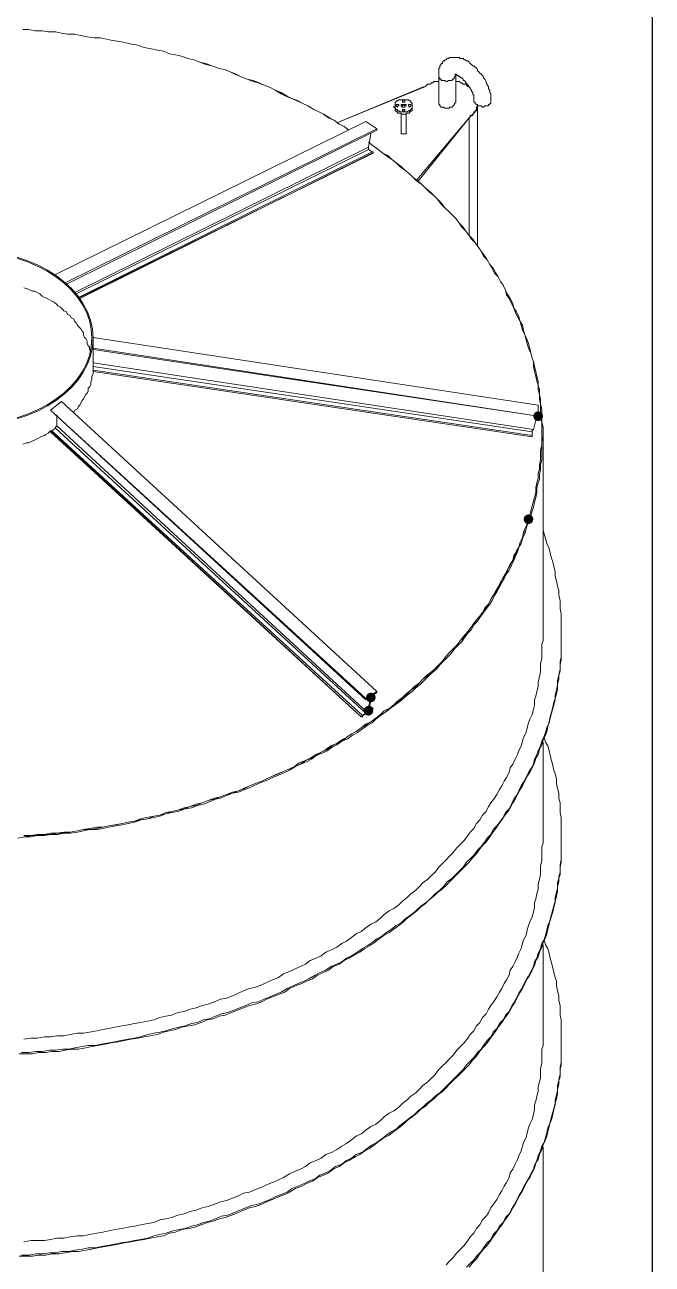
# Model space of a CAD drawing. Header units: millimetres. Extents: x 0 to 62767, y -13570 to 23963.
# Drawn here: x 18477 to 19463, y 2647 to 4594 of the extents above; entities that cross this region are included whole.
import ezdxf

# ---------------------------------------------------------------- set-up
doc = ezdxf.new("R2010")
doc.units = ezdxf.units.MM
picture_1 = doc.add_image_def('image2.jpg', size_in_pixel=(680, 1027))

msp = doc.modelspace()

# ---------------------------------------------------------------- hatches: boundary and pattern name
h = msp.add_hatch(color=7)
edge = h.paths.add_edge_path()
edge.add_arc((19283.809, 3979.047), 7.619, 0, 360)
h = msp.add_hatch(color=7)
edge = h.paths.add_edge_path()
edge.add_arc((19268.571, 3817.143), 7.619, 0, 360)
h = msp.add_hatch(color=7)
edge = h.paths.add_edge_path()
edge.add_arc((19020.952, 3537.143), 7.619, 0, 360)
h = msp.add_hatch(color=7)
edge = h.paths.add_edge_path()
edge.add_arc((19017.143, 3516.19), 7.619, 0, 360)

# ---------------------------------------------------------------- linework, layer by layer
at = {"color": 7, "lineweight": 0}
for points in [[(18986.666, 4428.571), (18979.048, 4434.286), (18971.429, 4438.095), (18963.809, 4443.809), (18956.19, 4447.619), (18946.666, 4453.333), (18939.047, 4457.143), (18931.428, 4460.952), (18921.904, 4466.667), (18914.286, 4470.476), (18906.667, 4474.286), (18897.143, 4478.095), (18889.524, 4481.905), (18880, 4487.619), (18870.476, 4491.429), (18862.857, 4495.238), (18853.333, 4499.048), (18845.714, 4502.857), (18836.19, 4506.667), (18826.666, 4508.571), (18817.142, 4512.381), (18809.524, 4516.19), (18799.999, 4520), (18790.475, 4523.809), (18780.953, 4525.714), (18771.428, 4529.524), (18761.904, 4533.333), (18752.38, 4535.238), (18742.856, 4539.048), (18733.334, 4540.952), (18723.809, 4544.762), (18714.285, 4546.667), (18704.761, 4548.571), (18695.237, 4552.381), (18685.715, 4554.286), (18676.19, 4556.19), (18664.761, 4558.095), (18655.238, 4561.905), (18645.714, 4563.809), (18636.19, 4565.714), (18626.666, 4567.619), (18615.238, 4569.524), (18605.714, 4571.428), (18596.19, 4573.333), (18586.666, 4573.333), (18575.238, 4575.238), (18565.714, 4577.143), (18556.191, 4579.048), (18544.761, 4579.048), (18535.237, 4580.952), (18525.715, 4582.857), (18514.285, 4582.857), (18504.761, 4584.762), (18493.333, 4584.762), (18483.809, 4586.667), (18474.285, 4586.667)], [(18474.285, 4586.667), (18483.809, 4586.667), (18493.333, 4584.762), (18504.761, 4584.762), (18514.285, 4582.857), (18525.715, 4582.857), (18535.237, 4580.952), (18544.761, 4579.048), (18556.191, 4579.048), (18565.714, 4577.143), (18575.238, 4575.238), (18586.666, 4573.333), (18596.19, 4573.333), (18605.714, 4571.428), (18615.238, 4569.524), (18626.666, 4567.619), (18636.19, 4565.714), (18645.714, 4563.809), (18655.238, 4561.905), (18664.761, 4558.095), (18676.19, 4556.19), (18685.715, 4554.286), (18695.237, 4552.381), (18704.761, 4548.571), (18714.285, 4546.667), (18723.809, 4544.762), (18733.334, 4540.952), (18742.856, 4539.048), (18752.38, 4535.238), (18761.904, 4531.429), (18771.428, 4529.524), (18780.953, 4525.714), (18790.475, 4523.809), (18799.999, 4520), (18807.618, 4516.19), (18817.142, 4512.381), (18826.666, 4508.571), (18836.19, 4504.762), (18843.809, 4502.857), (18853.333, 4499.048), (18862.857, 4495.238), (18870.476, 4491.429), (18880, 4485.714), (18887.619, 4481.905), (18897.143, 4478.095), (18904.762, 4474.286), (18914.286, 4470.476), (18921.904, 4466.667), (18931.428, 4460.952), (18939.047, 4457.143), (18946.666, 4453.333), (18954.286, 4447.619), (18963.809, 4443.809), (18971.429, 4438.095), (18979.048, 4434.286), (18986.666, 4428.571)], [(19127.619, 4514.286), (19127.619, 4516.19), (19127.619, 4518.095), (19127.619, 4520), (19127.619, 4521.905), (19127.619, 4523.809), (19127.619, 4525.714), (19129.523, 4525.714), (19129.523, 4527.619), (19129.523, 4529.524), (19131.429, 4531.429), (19131.429, 4533.333), (19133.333, 4533.333), (19133.333, 4535.238), (19135.238, 4537.143), (19137.142, 4537.143), (19137.142, 4539.048), (19139.047, 4539.048), (19140.952, 4540.952), (19142.857, 4540.952), (19144.762, 4542.857), (19146.666, 4542.857), (19148.572, 4542.857), (19150.476, 4542.857), (19152.381, 4542.857), (19154.285, 4542.857), (19156.19, 4542.857), (19158.094, 4542.857), (19160, 4542.857), (19160, 4540.952), (19161.905, 4540.952), (19163.809, 4540.952), (19165.714, 4540.952), (19167.618, 4539.048), (19169.524, 4539.048), (19171.428, 4537.143), (19173.333, 4537.143), (19175.238, 4535.238), (19177.142, 4533.333), (19179.048, 4531.429), (19180.952, 4529.524), (19182.857, 4529.524), (19184.761, 4527.619), (19186.666, 4525.714), (19188.571, 4523.809), (19188.571, 4521.905), (19190.476, 4520), (19192.381, 4518.095), (19194.285, 4516.19), (19196.191, 4514.286), (19198.095, 4512.381), (19198.095, 4510.476), (19200, 4508.571), (19201.904, 4504.762), (19201.904, 4502.857), (19203.809, 4500.952), (19203.809, 4499.048), (19205.713, 4497.143), (19205.713, 4495.238), (19205.713, 4493.333), (19207.619, 4491.429), (19207.619, 4489.524), (19207.619, 4487.619), (19209.524, 4485.714), (19209.524, 4483.809), (19209.524, 4481.905), (19209.524, 4480), (19209.524, 4476.19), (19209.524, 4474.286)], [(19127.619, 4504.762), (19123.809, 4504.762), (19121.905, 4504.762), (19119.999, 4504.762), (19118.095, 4502.857), (19116.19, 4502.857), (19114.286, 4500.952), (19112.381, 4500.952), (19110.475, 4500.952), (19108.571, 4499.048), (19106.666, 4497.143)], [(19127.619, 4514.286), (19127.619, 4512.381), (19127.619, 4510.476), (19129.523, 4510.476), (19129.523, 4508.571), (19131.429, 4508.571), (19131.429, 4506.667), (19133.333, 4506.667), (19135.238, 4506.667), (19137.142, 4506.667), (19139.047, 4504.762), (19140.952, 4504.762), (19142.857, 4506.667), (19144.762, 4506.667), (19146.666, 4506.667), (19148.572, 4506.667), (19148.572, 4508.571), (19150.476, 4508.571), (19152.381, 4510.476), (19152.381, 4512.381), (19154.285, 4514.286)], [(19127.619, 4472.381), (19127.619, 4514.286)], [(19152.381, 4516.19), (19154.285, 4516.19), (19156.19, 4516.19), (19156.19, 4514.286), (19158.094, 4514.286), (19160, 4512.381), (19161.905, 4512.381), (19161.905, 4510.476), (19163.809, 4510.476), (19165.714, 4508.571), (19165.714, 4506.667), (19167.618, 4506.667), (19169.524, 4504.762), (19169.524, 4502.857), (19171.428, 4502.857), (19171.428, 4500.952), (19173.333, 4500.952), (19173.333, 4499.048), (19175.238, 4497.143), (19175.238, 4495.238), (19177.142, 4495.238), (19177.142, 4493.333), (19179.048, 4491.429), (19179.048, 4489.524), (19180.952, 4487.619), (19180.952, 4485.714), (19180.952, 4483.809), (19182.857, 4483.809), (19182.857, 4481.905), (19182.857, 4480), (19182.857, 4478.095), (19182.857, 4476.19), (19182.857, 4474.286)], [(19154.285, 4514.286), (19154.285, 4516.19)], [(19154.285, 4472.381), (19154.285, 4514.286)], [(19175.238, 4495.238), (19175.238, 4497.143), (19173.333, 4497.143), (19171.428, 4499.048), (19169.524, 4500.952), (19167.618, 4500.952), (19165.714, 4500.952), (19163.809, 4502.857), (19161.905, 4502.857), (19160, 4504.762), (19158.094, 4504.762), (19156.19, 4504.762), (19154.285, 4504.762)], [(19104.762, 4497.143), (18967.618, 4440)], [(19106.666, 4497.143), (18967.618, 4440)], [(19057.143, 4464.762), (19057.143, 4466.667)], [(19085.714, 4464.762), (19085.714, 4462.857), (19085.714, 4460.952), (19085.714, 4459.048), (19083.81, 4459.048), (19083.81, 4457.143), (19081.904, 4457.143), (19081.904, 4455.238), (19080, 4455.238), (19078.095, 4455.238), (19076.19, 4455.238), (19076.19, 4453.333), (19074.286, 4453.333), (19072.38, 4453.333), (19070.476, 4453.333), (19068.571, 4453.333), (19068.571, 4455.238), (19066.667, 4455.238), (19064.762, 4455.238), (19062.856, 4455.238), (19062.856, 4457.143), (19060.952, 4457.143), (19060.952, 4459.048), (19059.047, 4459.048), (19059.047, 4460.952), (19059.047, 4462.857), (19057.143, 4464.762)], [(19076.19, 4466.667), (19074.286, 4466.667), (19074.286, 4468.571), (19072.38, 4468.571), (19070.476, 4468.571), (19070.476, 4466.667), (19068.571, 4466.667)], [(19070.476, 4464.762), (19070.476, 4466.667), (19072.38, 4468.571), (19074.286, 4466.667), (19074.286, 4464.762)], [(19085.714, 4464.762), (19085.714, 4466.667)], [(19154.285, 4472.381), (19152.381, 4470.476), (19152.381, 4468.571), (19150.476, 4466.667), (19148.572, 4464.762), (19146.666, 4464.762), (19144.762, 4464.762), (19144.762, 4462.857), (19142.857, 4462.857), (19140.952, 4462.857), (19139.047, 4462.857), (19137.142, 4462.857), (19135.238, 4464.762), (19133.333, 4464.762), (19131.429, 4464.762), (19129.523, 4466.667), (19129.523, 4468.571), (19127.619, 4468.571), (19127.619, 4470.476), (19127.619, 4472.381)], [(19127.619, 4472.381), (19127.619, 4470.476), (19127.619, 4468.571), (19129.523, 4468.571), (19129.523, 4466.667), (19131.429, 4464.762), (19133.333, 4464.762), (19135.238, 4464.762), (19137.142, 4462.857), (19139.047, 4462.857), (19140.952, 4462.857), (19142.857, 4462.857), (19144.762, 4462.857), (19144.762, 4464.762), (19146.666, 4464.762), (19148.572, 4464.762), (19150.476, 4466.667), (19152.381, 4468.571), (19152.381, 4470.476), (19154.285, 4472.381)], [(19188.571, 4468.571), (19188.571, 4466.667), (19188.571, 4464.762), (19186.666, 4462.857), (19186.666, 4460.952), (19186.666, 4459.048), (19184.761, 4459.048), (19184.761, 4457.143), (19182.857, 4455.238), (19180.952, 4453.333), (19180.952, 4451.429), (19179.048, 4451.429), (19177.142, 4449.524), (19175.238, 4447.619)], [(19209.524, 4474.286), (19209.524, 4472.381), (19209.524, 4470.476), (19207.619, 4470.476), (19207.619, 4468.571), (19205.713, 4468.571), (19205.713, 4466.667), (19203.809, 4466.667), (19201.904, 4466.667), (19200, 4466.667), (19198.095, 4464.762), (19196.191, 4464.762), (19194.285, 4466.667), (19192.381, 4466.667), (19190.476, 4466.667), (19188.571, 4466.667), (19188.571, 4468.571), (19186.666, 4468.571), (19184.761, 4470.476), (19184.761, 4472.381), (19182.857, 4472.381), (19182.857, 4474.286)], [(19188.571, 4245.714), (19188.571, 4466.667)], [(19013.333, 4441.905), (18525.715, 4201.905)], [(19013.333, 4441.905), (19030.476, 4430.476), (18540.952, 4188.571)], [(19068.571, 4424.762), (19068.571, 4453.333)], [(19076.19, 4424.762), (19076.19, 4453.333)], [(19093.332, 4350.476), (19175.238, 4447.619), (19095.238, 4348.571)], [(19175.238, 4447.619), (19095.238, 4348.571), (19175.238, 4447.619), (19175.238, 4262.857)], [(19030.476, 4428.571), (18542.857, 4186.667)], [(19030.476, 4428.571), (18542.857, 4186.667)], [(19020.952, 4422.857), (19017.143, 4401.905)], [(19030.476, 4430.476), (19030.476, 4428.571)], [(19076.19, 4424.762), (19076.19, 4422.857), (19074.286, 4422.857), (19072.38, 4422.857), (19070.476, 4422.857), (19068.571, 4422.857), (19068.571, 4424.762)], [(19068.571, 4424.762), (19068.571, 4422.857), (19070.476, 4422.857), (19072.38, 4422.857), (19074.286, 4422.857), (19076.19, 4422.857), (19076.19, 4424.762)], [(18466.666, 3316.19), (18478.095, 3318.095), (18487.618, 3318.095), (18497.142, 3320), (18508.572, 3320), (18518.095, 3321.905), (18529.524, 3321.905), (18539.047, 3323.81), (18548.571, 3323.81), (18560, 3325.714), (18569.523, 3327.619), (18579.047, 3329.524), (18590.476, 3329.524), (18599.999, 3331.429), (18609.523, 3333.333), (18620.953, 3335.238), (18630.475, 3337.143), (18639.999, 3339.048), (18649.524, 3340.952), (18660.952, 3344.762), (18670.476, 3346.667), (18680, 3348.571), (18689.524, 3350.476), (18699.048, 3354.286), (18708.571, 3356.19), (18718.095, 3358.095), (18729.523, 3361.905), (18739.047, 3363.809), (18748.571, 3367.619), (18758.095, 3369.524), (18767.619, 3373.333), (18777.142, 3377.143), (18784.762, 3379.048), (18794.286, 3382.857), (18803.809, 3386.667), (18813.333, 3388.571), (18822.857, 3392.381), (18832.381, 3396.19), (18840, 3400), (18849.524, 3403.809), (18859.048, 3407.619), (18866.667, 3411.429), (18876.191, 3415.238), (18885.713, 3419.048), (18893.333, 3422.857), (18902.856, 3428.571), (18910.476, 3432.381), (18919.999, 3436.19), (18927.619, 3440), (18935.238, 3445.714), (18944.762, 3449.524), (18952.381, 3453.333), (18959.999, 3459.048), (18967.618, 3462.857), (18975.238, 3468.571), (18984.762, 3472.381), (18992.381, 3478.095), (19000, 3481.905), (19007.618, 3487.619), (19015.237, 3493.333), (19022.857, 3497.143), (19028.571, 3502.857), (19036.191, 3508.571), (19043.809, 3514.286), (19051.428, 3520), (19057.143, 3523.809), (19064.762, 3529.524), (19072.38, 3535.238), (19078.095, 3540.952), (19085.714, 3546.667), (19091.428, 3552.381), (19099.047, 3558.095), (19104.762, 3563.809), (19110.475, 3569.524), (19116.19, 3575.238), (19123.809, 3580.952), (19129.523, 3588.571), (19135.238, 3594.286), (19140.952, 3600), (19146.666, 3605.714), (19152.381, 3613.333), (19158.094, 3619.048), (19163.809, 3624.762), (19167.618, 3630.476), (19173.333, 3638.095), (19179.048, 3643.809), (19182.857, 3651.429), (19188.571, 3657.143), (19192.381, 3662.857), (19198.095, 3670.476), (19201.904, 3676.19), (19207.619, 3683.809), (19211.428, 3689.524), (19215.237, 3697.143), (19219.047, 3702.857), (19222.857, 3710.476), (19226.667, 3718.095), (19230.476, 3723.809), (19234.286, 3731.429), (19238.095, 3737.143), (19241.904, 3744.762), (19245.714, 3752.381), (19247.619, 3758.095), (19251.428, 3765.714), (19253.332, 3773.333), (19257.143, 3779.048), (19259.047, 3786.667), (19262.857, 3794.286), (19264.762, 3801.905), (19266.666, 3807.619), (19270.477, 3815.238), (19272.381, 3822.857), (19274.286, 3830.476), (19276.19, 3836.19), (19278.095, 3843.809), (19279.999, 3851.428), (19281.905, 3859.047), (19281.905, 3866.666), (19283.809, 3874.286), (19285.714, 3880), (19285.714, 3887.619), (19287.619, 3895.238), (19287.619, 3902.857), (19289.523, 3910.476), (19289.523, 3918.095), (19289.523, 3923.809), (19289.523, 3931.428), (19289.523, 3939.047), (19291.429, 3946.666), (19291.429, 3954.286), (19291.429, 3961.905), (19289.523, 3969.524), (19289.523, 3975.238), (19289.523, 3982.857), (19289.523, 3990.476), (19287.619, 3998.095), (19287.619, 4005.714), (19285.714, 4013.333), (19285.714, 4020.952), (19283.809, 4026.666), (19283.809, 4034.286), (19281.905, 4041.905), (19279.999, 4049.524), (19278.095, 4057.143), (19276.19, 4064.762), (19274.286, 4070.476), (19272.381, 4078.095), (19270.477, 4085.714), (19268.571, 4093.333), (19266.666, 4099.047), (19262.857, 4106.666), (19260.952, 4114.286), (19259.047, 4121.905), (19255.238, 4127.619), (19253.332, 4135.238), (19249.523, 4142.857), (19245.714, 4148.571), (19243.81, 4156.191), (19240, 4163.81), (19236.19, 4169.524), (19232.38, 4177.143), (19228.571, 4184.762), (19224.761, 4190.476), (19220.952, 4198.095), (19217.143, 4203.81), (19213.333, 4211.429), (19207.619, 4217.143), (19203.809, 4224.762), (19200, 4230.476), (19194.285, 4238.095), (19190.476, 4243.81), (19184.761, 4251.429), (19180.952, 4257.143), (19175.238, 4262.857), (19169.524, 4270.476), (19165.714, 4276.191), (19160, 4281.905), (19154.285, 4289.524), (19148.572, 4295.238), (19142.857, 4300.952), (19137.142, 4306.667), (19131.429, 4314.286), (19125.714, 4320), (19119.999, 4325.714), (19114.286, 4331.429), (19106.666, 4337.143), (19100.953, 4342.857), (19095.238, 4348.571), (19087.619, 4354.286), (19081.904, 4360), (19074.286, 4365.714), (19068.571, 4371.429), (19060.952, 4377.143), (19053.333, 4382.857), (19047.619, 4388.571), (19040, 4392.381), (19032.381, 4398.095), (19024.761, 4403.809), (19017.143, 4409.524)], [(19017.143, 4409.524), (19024.761, 4403.809), (19032.381, 4398.095), (19040, 4392.381), (19047.619, 4386.667), (19053.333, 4382.857), (19060.952, 4377.143), (19066.667, 4371.429), (19074.286, 4365.714), (19081.904, 4360), (19087.619, 4354.286), (19093.332, 4348.571), (19100.953, 4342.857), (19106.666, 4337.143), (19112.381, 4331.429), (19119.999, 4325.714), (19125.714, 4320), (19131.429, 4312.381), (19137.142, 4306.667), (19142.857, 4300.952), (19148.572, 4295.238), (19154.285, 4289.524), (19160, 4281.905), (19163.809, 4276.191), (19169.524, 4270.476), (19175.238, 4262.857), (19179.048, 4257.143), (19184.761, 4251.429), (19190.476, 4243.81), (19194.285, 4238.095), (19198.095, 4230.476), (19203.809, 4224.762), (19207.619, 4217.143), (19211.428, 4211.429), (19215.237, 4203.81), (19220.952, 4198.095), (19224.761, 4190.476), (19228.571, 4184.762), (19232.38, 4177.143), (19234.286, 4169.524), (19238.095, 4163.81), (19241.904, 4156.191), (19245.714, 4148.571), (19247.619, 4142.857), (19251.428, 4135.238), (19255.238, 4127.619), (19257.143, 4121.905), (19259.047, 4114.286), (19262.857, 4106.666), (19264.762, 4099.047), (19266.666, 4093.333), (19268.571, 4085.714), (19272.381, 4078.095), (19274.286, 4070.476), (19276.19, 4064.762), (19276.19, 4057.143), (19278.095, 4049.524), (19279.999, 4041.905), (19281.905, 4034.286), (19283.809, 4028.571), (19283.809, 4020.952), (19285.714, 4013.333), (19285.714, 4005.714), (19287.619, 3998.095), (19287.619, 3990.476), (19287.619, 3984.762), (19287.619, 3977.143), (19289.523, 3969.524), (19289.523, 3961.905), (19289.523, 3954.286), (19289.523, 3946.666), (19289.523, 3939.047), (19289.523, 3933.333), (19287.619, 3925.714), (19287.619, 3918.095), (19287.619, 3910.476), (19285.714, 3902.857), (19285.714, 3895.238), (19283.809, 3889.524), (19283.809, 3881.905), (19281.905, 3874.286), (19279.999, 3866.666), (19279.999, 3859.047), (19278.095, 3851.428), (19276.19, 3845.714), (19274.286, 3838.095), (19272.381, 3830.476), (19270.477, 3822.857), (19268.571, 3817.143), (19266.666, 3809.524), (19262.857, 3801.905), (19260.952, 3794.286), (19259.047, 3788.571), (19255.238, 3780.952), (19253.332, 3773.333), (19249.523, 3765.714), (19245.714, 3760), (19243.81, 3752.381), (19240, 3744.762), (19236.19, 3739.048), (19232.38, 3731.429), (19228.571, 3725.714), (19224.761, 3718.095), (19220.952, 3710.476), (19217.143, 3704.762), (19213.333, 3697.143), (19209.524, 3691.429), (19205.713, 3683.809), (19200, 3678.095), (19196.191, 3670.476), (19192.381, 3664.762), (19186.666, 3659.048), (19180.952, 3651.429), (19177.142, 3645.714), (19171.428, 3638.095), (19165.714, 3632.381), (19161.905, 3626.667), (19156.19, 3619.048), (19150.476, 3613.333), (19144.762, 3607.619), (19139.047, 3601.905), (19133.333, 3594.286), (19127.619, 3588.571), (19121.905, 3582.857), (19116.19, 3577.143), (19108.571, 3571.429), (19102.857, 3565.714), (19097.143, 3560), (19089.523, 3554.286), (19083.81, 3548.571), (19076.19, 3542.857), (19070.476, 3537.143), (19062.856, 3531.429), (19057.143, 3525.714), (19049.524, 3520), (19041.904, 3516.19), (19036.191, 3510.476), (19028.571, 3504.762), (19020.952, 3499.048), (19013.333, 3495.238), (19005.714, 3489.524), (18998.094, 3483.809), (18990.476, 3480), (18982.857, 3474.286), (18975.238, 3470.476), (18967.618, 3464.762), (18958.095, 3460.952), (18950.475, 3455.238), (18942.857, 3451.429), (18935.238, 3447.619), (18925.714, 3441.905), (18918.095, 3438.095), (18908.571, 3434.286), (18900.952, 3428.571), (18893.333, 3424.762), (18883.809, 3420.952), (18874.285, 3417.143), (18866.667, 3413.333), (18857.143, 3409.524), (18849.524, 3405.714), (18840, 3401.905), (18830.476, 3398.095), (18820.952, 3394.286), (18813.333, 3390.476), (18803.809, 3388.571), (18794.286, 3384.762), (18784.762, 3380.952), (18775.238, 3379.048), (18765.714, 3375.238), (18756.19, 3371.429), (18746.667, 3369.524), (18737.143, 3365.714), (18727.619, 3363.809), (18718.095, 3360), (18708.571, 3358.095), (18699.048, 3356.19), (18689.524, 3352.381), (18680, 3350.476), (18668.572, 3348.571), (18659.048, 3346.667), (18649.524, 3342.857), (18639.999, 3340.952), (18630.475, 3339.048), (18619.047, 3337.143), (18609.523, 3335.238), (18599.999, 3333.333), (18590.476, 3333.333), (18579.047, 3331.429), (18569.523, 3329.524), (18560, 3327.619), (18548.571, 3325.714), (18539.047, 3325.714), (18527.619, 3323.81), (18518.095, 3323.81), (18508.572, 3321.905), (18497.142, 3321.905), (18487.618, 3320), (18476.19, 3320)], [(19017.143, 4401.905), (18556.191, 4173.333)], [(19017.143, 4401.905), (19017.143, 4400), (19017.143, 4398.095)], [(19017.143, 4398.095), (18558.095, 4171.429)], [(19022.857, 4394.286), (18561.904, 4165.714)], [(19024.761, 4392.381), (18563.81, 4165.714)], [(19024.761, 4392.381), (19022.857, 4392.381), (18563.81, 4163.81)], [(19017.143, 4398.095), (19022.857, 4394.286)], [(19022.857, 4394.286), (19024.761, 4394.286), (19024.761, 4392.381)], [(18476.19, 4180.952), (18481.905, 4179.048), (18485.714, 4177.143), (18489.524, 4175.238), (18493.333, 4175.238), (18497.142, 4173.333), (18500.952, 4171.429), (18504.761, 4167.619), (18508.572, 4165.714), (18512.381, 4163.81), (18516.191, 4161.905), (18520, 4160), (18523.809, 4158.095), (18527.619, 4154.286), (18529.524, 4152.381), (18533.333, 4150.476), (18537.143, 4146.666), (18539.047, 4144.762), (18542.857, 4142.857), (18544.761, 4139.048), (18548.571, 4137.143), (18550.476, 4133.333), (18554.285, 4131.429), (18556.191, 4127.619), (18558.095, 4125.714), (18560, 4121.905), (18561.904, 4120), (18565.714, 4116.191), (18567.619, 4112.381), (18569.523, 4110.476), (18569.523, 4106.666), (18571.428, 4102.857), (18573.334, 4100.952), (18575.238, 4097.143), (18575.238, 4093.333), (18577.143, 4089.524), (18579.047, 4087.619), (18579.047, 4083.81), (18580.952, 4080)], [(18584.762, 4102.857), (18584.762, 4100.952)], [(19283.809, 3996.191), (18584.762, 4102.857)], [(18584.762, 4100.952), (18584.762, 4093.333)], [(18584.762, 4093.333), (18584.762, 4085.714)], [(18584.762, 4085.714), (18584.762, 4083.81), (18584.762, 4062.857), (18584.762, 4057.143), (18584.762, 4051.428), (18584.762, 4049.524)], [(19283.809, 3996.191), (19283.809, 3979.047), (18584.762, 4085.714)], [(19283.809, 3979.047), (18584.762, 4083.81)], [(19283.809, 3979.047), (18584.762, 4083.81)], [(18584.762, 4059.047), (18584.762, 4055.238), (18584.762, 4053.333), (18584.762, 4049.524), (18584.762, 4045.714), (18582.856, 4041.905), (18582.856, 4038.095), (18582.856, 4036.191), (18580.952, 4032.381), (18580.952, 4028.571), (18579.047, 4024.762), (18577.143, 4022.857), (18577.143, 4019.047), (18575.238, 4015.238), (18573.334, 4013.333), (18571.428, 4009.524), (18569.523, 4005.714), (18567.619, 4003.809), (18565.714, 4000), (18563.81, 3996.191), (18561.904, 3994.286), (18560, 3990.476), (18556.191, 3988.571), (18554.285, 3984.762)], [(19276.19, 3958.095), (18584.762, 4062.857)], [(19274.286, 3954.286), (18584.762, 4057.143)], [(19274.286, 3948.571), (18584.762, 4051.428)], [(19274.286, 3948.571), (18584.762, 4051.428)], [(19274.286, 3948.571), (19274.286, 3946.666), (18584.762, 4049.524)], [(18518.095, 3988.571), (18535.237, 4001.905)], [(19030.476, 3546.667), (18535.237, 4001.905)], [(19013.333, 3533.333), (18518.095, 3988.571)], [(19030.476, 3546.667), (19013.333, 3535.238), (18518.095, 3988.571)], [(19013.333, 3533.333), (18518.095, 3988.571)], [(18527.619, 3980.952), (18527.619, 3963.809)], [(19281.905, 3979.047), (19276.19, 3958.095)], [(18518.095, 3956.19), (18514.285, 3952.381), (18510.476, 3950.476), (18508.572, 3948.571), (18502.857, 3946.666), (18499.048, 3944.762), (18495.238, 3942.857), (18491.428, 3940.952), (18487.618, 3939.047), (18483.809, 3937.143), (18480, 3937.143), (18474.285, 3935.238)], [(18518.095, 3956.19), (18518.095, 3954.286)], [(18520, 3956.19), (18518.095, 3956.19)], [(19005.714, 3506.667), (18518.095, 3956.19)], [(19024.761, 3520), (19022.857, 3518.095), (19005.714, 3506.667), (18518.095, 3954.286)], [(18525.715, 3960), (18520, 3956.19)], [(19007.618, 3508.571), (18520, 3956.19)], [(18527.619, 3963.809), (18525.715, 3961.905), (18525.715, 3960)], [(19013.333, 3512.381), (18525.715, 3960)], [(19015.237, 3514.286), (18527.619, 3963.809)], [(19276.19, 3958.095), (19274.286, 3956.19), (19274.286, 3954.286)], [(19274.286, 3954.286), (19274.286, 3948.571)], [(19291.429, 3634.286), (19291.429, 3952.381)], [(18476.19, 3318.095), (18487.618, 3320), (18497.142, 3320), (18508.572, 3321.905), (18518.095, 3321.905), (18529.524, 3323.81), (18539.047, 3323.81), (18548.571, 3325.714), (18560, 3327.619), (18569.523, 3329.524), (18579.047, 3329.524), (18590.476, 3331.429), (18599.999, 3333.333), (18609.523, 3335.238), (18620.953, 3337.143), (18630.475, 3339.048), (18639.999, 3340.952), (18649.524, 3342.857), (18659.048, 3344.762), (18670.476, 3346.667), (18680, 3350.476), (18689.524, 3352.381), (18699.048, 3354.286), (18708.571, 3358.095), (18718.095, 3360), (18727.619, 3361.905), (18737.143, 3365.714), (18746.667, 3367.619), (18756.19, 3371.429), (18765.714, 3375.238), (18775.238, 3377.143), (18784.762, 3380.952), (18794.286, 3384.762), (18803.809, 3386.667), (18813.333, 3390.476), (18822.857, 3394.286), (18830.476, 3398.095), (18840, 3401.905), (18849.524, 3405.714), (18857.143, 3409.524), (18866.667, 3413.333), (18876.191, 3417.143), (18883.809, 3420.952), (18893.333, 3424.762), (18900.952, 3428.571), (18910.476, 3432.381), (18918.095, 3438.095), (18927.619, 3441.905), (18935.238, 3445.714), (18942.857, 3451.429), (18952.381, 3455.238), (18959.999, 3460.952), (18967.618, 3464.762), (18975.238, 3468.571), (18982.857, 3474.286), (18990.476, 3480), (18998.094, 3483.809), (19005.714, 3489.524), (19013.333, 3493.333), (19020.952, 3499.048), (19028.571, 3504.762), (19036.191, 3510.476), (19043.809, 3514.286), (19049.524, 3520), (19057.143, 3525.714), (19064.762, 3531.429), (19070.476, 3537.143), (19078.095, 3542.857), (19083.81, 3548.571), (19091.428, 3554.286), (19097.143, 3560), (19102.857, 3565.714), (19110.475, 3571.429), (19116.19, 3577.143), (19121.905, 3582.857), (19127.619, 3588.571), (19133.333, 3594.286), (19139.047, 3601.905), (19144.762, 3607.619), (19150.476, 3613.333), (19156.19, 3619.048), (19161.905, 3626.667), (19167.618, 3632.381), (19173.333, 3638.095), (19177.142, 3645.714), (19182.857, 3651.429), (19186.666, 3659.048), (19192.381, 3664.762), (19196.191, 3670.476), (19201.904, 3678.095), (19205.713, 3683.809), (19209.524, 3691.429), (19213.333, 3697.143), (19219.047, 3704.762), (19222.857, 3712.381), (19226.667, 3718.095), (19230.476, 3725.714), (19234.286, 3731.429), (19236.19, 3739.048), (19240, 3746.667), (19243.81, 3752.381), (19247.619, 3760), (19249.523, 3767.619), (19253.332, 3773.333), (19255.238, 3780.952), (19259.047, 3788.571), (19260.952, 3796.19), (19262.857, 3801.905), (19266.666, 3809.524), (19268.571, 3817.143)], [(19268.571, 3817.143), (19266.666, 3809.524), (19262.857, 3801.905), (19260.952, 3796.19), (19259.047, 3788.571), (19255.238, 3780.952), (19253.332, 3773.333), (19249.523, 3767.619), (19247.619, 3760), (19243.81, 3752.381), (19240, 3746.667), (19236.19, 3739.048), (19234.286, 3731.429), (19230.476, 3725.714), (19226.667, 3718.095), (19222.857, 3712.381), (19219.047, 3704.762), (19213.333, 3697.143), (19209.524, 3691.429), (19205.713, 3683.809), (19201.904, 3678.095), (19196.191, 3670.476), (19192.381, 3664.762), (19186.666, 3659.048), (19182.857, 3651.429), (19177.142, 3645.714), (19173.333, 3638.095), (19167.618, 3632.381), (19161.905, 3626.667), (19156.19, 3619.048), (19150.476, 3613.333), (19144.762, 3607.619), (19139.047, 3601.905), (19133.333, 3594.286), (19127.619, 3588.571), (19121.905, 3582.857), (19116.19, 3577.143), (19110.475, 3571.429), (19102.857, 3565.714), (19097.143, 3560), (19091.428, 3554.286), (19083.81, 3548.571), (19078.095, 3542.857), (19070.476, 3537.143), (19064.762, 3531.429), (19057.143, 3525.714), (19049.524, 3520), (19043.809, 3514.286), (19036.191, 3510.476), (19028.571, 3504.762), (19020.952, 3499.048), (19013.333, 3493.333), (19005.714, 3489.524), (18998.094, 3483.809), (18990.476, 3480), (18982.857, 3474.286), (18975.238, 3468.571), (18967.618, 3464.762), (18959.999, 3460.952), (18952.381, 3455.238), (18942.857, 3451.429), (18935.238, 3445.714), (18927.619, 3441.905), (18918.095, 3438.095), (18910.476, 3432.381), (18900.952, 3428.571), (18893.333, 3424.762), (18883.809, 3420.952), (18876.191, 3417.143), (18866.667, 3413.333), (18857.143, 3409.524), (18849.524, 3405.714), (18840, 3401.905), (18830.476, 3398.095), (18822.857, 3394.286), (18813.333, 3390.476), (18803.809, 3386.667), (18794.286, 3384.762), (18784.762, 3380.952), (18775.238, 3377.143), (18765.714, 3375.238), (18756.19, 3371.429), (18746.667, 3367.619), (18737.143, 3365.714), (18727.619, 3361.905), (18718.095, 3360), (18708.571, 3358.095), (18699.048, 3354.286), (18689.524, 3352.381), (18680, 3350.476), (18670.476, 3346.667), (18659.048, 3344.762), (18649.524, 3342.857), (18639.999, 3340.952), (18630.475, 3339.048), (18620.953, 3337.143), (18609.523, 3335.238), (18599.999, 3333.333), (18590.476, 3331.429), (18579.047, 3329.524), (18569.523, 3329.524), (18560, 3327.619), (18548.571, 3325.714), (18539.047, 3323.81), (18529.524, 3323.81), (18518.095, 3321.905), (18508.572, 3321.905), (18497.142, 3320), (18487.618, 3320), (18476.19, 3318.095)], [(19291.429, 3800), (19293.333, 3794.286), (19295.238, 3786.667), (19297.142, 3779.048), (19300.951, 3771.428), (19302.857, 3763.809), (19304.762, 3756.19), (19306.666, 3750.476), (19308.571, 3742.857), (19310.476, 3735.238), (19310.476, 3727.619), (19312.381, 3720), (19314.285, 3712.381), (19316.19, 3704.762), (19316.19, 3697.143), (19318.096, 3689.524), (19318.096, 3683.809), (19318.096, 3676.19), (19320, 3668.571), (19320, 3660.952), (19320, 3653.333), (19320, 3645.714), (19320, 3638.095), (19320, 3630.476), (19320, 3622.857), (19320, 3615.238), (19320, 3607.619), (19320, 3600), (19318.096, 3594.286), (19318.096, 3586.667), (19318.096, 3579.048), (19316.19, 3571.429), (19314.285, 3563.809), (19314.285, 3556.19), (19312.381, 3548.571), (19310.476, 3540.952), (19310.476, 3533.333), (19308.571, 3525.714), (19306.666, 3520), (19304.762, 3512.381), (19302.857, 3504.762), (19300.951, 3497.143), (19297.142, 3489.524), (19295.238, 3481.905), (19293.333, 3476.19), (19289.523, 3468.571), (19287.619, 3460.952), (19283.809, 3453.333), (19281.905, 3447.619), (19278.095, 3440), (19276.19, 3432.381), (19272.381, 3424.762), (19268.571, 3419.048), (19264.762, 3411.429), (19260.952, 3403.809), (19257.143, 3398.095), (19253.332, 3390.476), (19249.523, 3382.857), (19245.714, 3377.143), (19241.904, 3369.524), (19238.095, 3361.905), (19232.38, 3356.19), (19228.571, 3348.571), (19224.761, 3342.857), (19219.047, 3335.238), (19213.333, 3329.524), (19209.524, 3321.905), (19203.809, 3316.19), (19200, 3310.476), (19194.285, 3302.857), (19188.571, 3297.143), (19182.857, 3289.524), (19177.142, 3283.81), (19171.428, 3278.095), (19165.714, 3270.476), (19160, 3264.762), (19154.285, 3259.048), (19148.572, 3253.333), (19140.952, 3247.619), (19135.238, 3240), (19129.523, 3234.286), (19121.905, 3228.571), (19116.19, 3222.857), (19110.475, 3217.143), (19102.857, 3211.429), (19095.238, 3205.714), (19089.523, 3200), (19081.904, 3194.286), (19074.286, 3188.571), (19068.571, 3182.857), (19060.952, 3179.048), (19053.333, 3173.333), (19045.713, 3167.619), (19038.095, 3161.905), (19030.476, 3158.095), (19022.857, 3152.381), (19015.237, 3146.666), (19007.618, 3142.857), (19000, 3137.143), (18990.476, 3131.429), (18982.857, 3127.619), (18975.238, 3121.905), (18967.618, 3118.095), (18958.095, 3114.286), (18950.475, 3108.571), (18940.953, 3104.762), (18933.332, 3100.952), (18923.81, 3095.238), (18916.19, 3091.429), (18906.667, 3087.619), (18899.047, 3083.81), (18889.524, 3080), (18880, 3074.286), (18870.476, 3070.476), (18862.857, 3066.666), (18853.333, 3062.857), (18843.809, 3059.047), (18834.285, 3057.143), (18824.761, 3053.333), (18815.238, 3049.524), (18805.714, 3045.714), (18796.19, 3041.905), (18786.666, 3040), (18777.142, 3036.191), (18767.619, 3032.381), (18758.095, 3030.476), (18748.571, 3026.666), (18739.047, 3024.762), (18729.523, 3020.952), (18720, 3019.047), (18710.476, 3017.143), (18699.048, 3013.333), (18689.524, 3011.428), (18680, 3009.524), (18670.476, 3007.619), (18659.048, 3003.809), (18649.524, 3001.905), (18639.999, 3000), (18628.571, 2998.095), (18619.047, 2996.191), (18609.523, 2994.286), (18598.095, 2992.381), (18588.571, 2990.476), (18577.143, 2990.476), (18567.619, 2988.572), (18556.191, 2986.667), (18546.667, 2984.762), (18537.143, 2984.762), (18525.715, 2982.857), (18516.191, 2982.857), (18504.761, 2980.952), (18495.238, 2980.952), (18483.809, 2979.047), (18472.381, 2979.047)], [(19320, 3632.381), (19320, 3624.762), (19320, 3617.143), (19320, 3609.524), (19320, 3603.809), (19320, 3596.19), (19318.096, 3588.571), (19318.096, 3580.952), (19316.19, 3573.333), (19316.19, 3565.714), (19314.285, 3558.095), (19314.285, 3550.476), (19312.381, 3542.857), (19310.476, 3535.238), (19308.571, 3529.524), (19306.666, 3521.905), (19304.762, 3514.286), (19302.857, 3506.667), (19300.951, 3499.048), (19299.047, 3491.429), (19297.142, 3483.809), (19295.238, 3478.095), (19291.429, 3470.476), (19289.523, 3462.857), (19285.714, 3455.238), (19283.809, 3447.619), (19279.999, 3441.905), (19278.095, 3434.286), (19274.286, 3426.667), (19270.477, 3419.048), (19266.666, 3413.333), (19262.857, 3405.714), (19259.047, 3398.095), (19255.238, 3392.381), (19251.428, 3384.762), (19247.619, 3377.143), (19243.81, 3371.429), (19240, 3363.809), (19236.19, 3358.095), (19230.476, 3350.476), (19226.667, 3344.762), (19220.952, 3337.143), (19217.143, 3331.429), (19211.428, 3323.81), (19207.619, 3318.095), (19201.904, 3310.476), (19196.191, 3304.762), (19190.476, 3297.143), (19186.666, 3291.429), (19180.952, 3285.714), (19175.238, 3278.095), (19169.524, 3272.381), (19163.809, 3266.667), (19158.094, 3260.952), (19150.476, 3253.333), (19144.762, 3247.619), (19139.047, 3241.905), (19133.333, 3236.191), (19125.714, 3230.476), (19119.999, 3224.762), (19112.381, 3219.048), (19106.666, 3213.333), (19099.047, 3207.619), (19093.332, 3201.905), (19085.714, 3196.191), (19078.095, 3190.476), (19072.38, 3184.762), (19064.762, 3179.048), (19057.143, 3173.333), (19049.524, 3167.619), (19041.904, 3163.81), (19034.285, 3158.095), (19026.667, 3152.381), (19019.048, 3146.666), (19011.428, 3142.857), (19003.809, 3137.143), (18996.19, 3133.333), (18986.666, 3127.619), (18979.048, 3123.81), (18971.429, 3118.095), (18961.905, 3114.286), (18954.286, 3108.571), (18946.666, 3104.762), (18937.143, 3100.952), (18929.523, 3095.238), (18919.999, 3091.429), (18912.38, 3087.619), (18902.856, 3083.81), (18893.333, 3080), (18885.713, 3074.286), (18876.191, 3070.476), (18866.667, 3066.666), (18857.143, 3062.857), (18849.524, 3059.047), (18840, 3055.238), (18830.476, 3053.333), (18820.952, 3049.524), (18811.429, 3045.714), (18801.905, 3041.905), (18792.381, 3038.095), (18782.857, 3036.191), (18773.333, 3032.381), (18763.81, 3030.476), (18754.286, 3026.666), (18744.762, 3022.857), (18735.238, 3020.952), (18723.809, 3019.047), (18714.285, 3015.238), (18704.761, 3013.333), (18695.237, 3011.428), (18685.715, 3007.619), (18674.285, 3005.714), (18664.761, 3003.809), (18655.238, 3001.905), (18643.809, 3000), (18634.285, 2998.095), (18624.762, 2996.191), (18613.333, 2994.286), (18603.81, 2992.381), (18592.38, 2990.476), (18582.856, 2988.572), (18573.334, 2986.667), (18561.904, 2984.762), (18552.38, 2984.762), (18540.952, 2982.857), (18531.428, 2980.952), (18520, 2980.952), (18510.476, 2979.047), (18499.048, 2979.047), (18489.524, 2977.143), (18478.095, 2977.143), (18468.571, 2977.143)], [(19291.429, 3634.286), (19291.429, 3626.667), (19289.523, 3620.952), (19289.523, 3613.333), (19289.523, 3605.714), (19289.523, 3598.095), (19287.619, 3590.476), (19287.619, 3582.857), (19287.619, 3577.143), (19285.714, 3569.524), (19283.809, 3561.905), (19283.809, 3554.286), (19281.905, 3546.667), (19279.999, 3539.048), (19278.095, 3533.333), (19278.095, 3525.714), (19276.19, 3518.095), (19274.286, 3510.476), (19270.477, 3502.857), (19268.571, 3497.143), (19266.666, 3489.524), (19264.762, 3481.905), (19260.952, 3474.286), (19259.047, 3468.571), (19257.143, 3460.952), (19253.332, 3453.333), (19251.428, 3447.619), (19247.619, 3440), (19243.81, 3432.381), (19240, 3426.667), (19238.095, 3419.048), (19234.286, 3411.429), (19230.476, 3405.714), (19226.667, 3398.095), (19222.857, 3392.381), (19219.047, 3384.762), (19215.237, 3379.048), (19209.524, 3371.429), (19205.713, 3365.714), (19201.904, 3358.095), (19196.191, 3352.381), (19192.381, 3344.762), (19186.666, 3339.048), (19182.857, 3331.429), (19177.142, 3325.714), (19173.333, 3320), (19167.618, 3312.381), (19161.905, 3306.667), (19156.19, 3300.952), (19150.476, 3293.333), (19144.762, 3287.619), (19139.047, 3281.905), (19133.333, 3276.191), (19127.619, 3270.476), (19121.905, 3262.857), (19116.19, 3257.143), (19110.475, 3251.429), (19102.857, 3245.714), (19097.143, 3240), (19091.428, 3234.286), (19083.81, 3228.571), (19078.095, 3222.857), (19070.476, 3217.143), (19064.762, 3211.429), (19057.143, 3205.714), (19049.524, 3201.905), (19041.904, 3196.191), (19036.191, 3190.476), (19028.571, 3184.762), (19020.952, 3180.952), (19013.333, 3175.238), (19005.714, 3169.524), (18998.094, 3165.714), (18990.476, 3160), (18982.857, 3154.286), (18975.238, 3150.476), (18967.618, 3144.762), (18959.999, 3140.952), (18950.475, 3137.143), (18942.857, 3131.429), (18935.238, 3127.619), (18925.714, 3123.81), (18918.095, 3118.095), (18910.476, 3114.286), (18900.952, 3110.476), (18893.333, 3106.666), (18883.809, 3102.857), (18876.191, 3097.143), (18866.667, 3093.333), (18857.143, 3089.524), (18849.524, 3085.714), (18840, 3081.905), (18830.476, 3080), (18820.952, 3076.191), (18813.333, 3072.381), (18803.809, 3068.572), (18794.286, 3064.762), (18784.762, 3062.857), (18775.238, 3059.047), (18765.714, 3055.238), (18756.19, 3053.333), (18746.667, 3049.524), (18737.143, 3047.619), (18727.619, 3043.81), (18718.095, 3041.905), (18708.571, 3038.095), (18699.048, 3036.191), (18689.524, 3034.286), (18680, 3030.476), (18670.476, 3028.572), (18659.048, 3026.666), (18649.524, 3024.762), (18639.999, 3022.857), (18630.475, 3020.952), (18619.047, 3019.047), (18609.523, 3017.143), (18599.999, 3015.238), (18590.476, 3013.333), (18579.047, 3011.428), (18569.523, 3009.524), (18560, 3009.524), (18548.571, 3007.619), (18539.047, 3005.714), (18527.619, 3005.714), (18518.095, 3003.809), (18508.572, 3003.809), (18497.142, 3001.905), (18487.618, 3001.905), (18476.19, 3000)], [(19320, 3634.286), (19320, 3632.381)], [(19024.761, 3540.952), (19030.476, 3544.762)], [(19030.476, 3544.762), (19030.476, 3546.667)], [(19013.333, 3533.333), (19019.048, 3537.143)], [(19013.333, 3535.238), (19013.333, 3533.333)], [(19020.952, 3537.143), (19015.237, 3514.286)], [(19017.143, 3516.19), (19022.857, 3539.048)], [(19019.048, 3537.143), (19020.952, 3537.143), (19020.952, 3539.048), (19020.952, 3537.143)], [(19022.857, 3539.048), (19022.857, 3540.952), (19024.761, 3540.952)], [(19007.618, 3508.571), (19007.618, 3506.667), (19005.714, 3506.667)], [(19013.333, 3512.381), (19007.618, 3508.571)], [(19015.237, 3514.286), (19013.333, 3512.381)], [(19022.857, 3520), (19017.143, 3516.19)], [(19022.857, 3520), (19019.048, 3523.809)], [(19024.761, 3520), (19019.048, 3523.809)], [(19024.761, 3520), (19022.857, 3520)], [(19293.333, 3474.286), (19295.238, 3466.667), (19299.047, 3460.952), (19300.951, 3453.333), (19302.857, 3445.714), (19304.762, 3438.095), (19306.666, 3430.476), (19308.571, 3422.857), (19310.476, 3417.143), (19312.381, 3409.524), (19312.381, 3401.905), (19314.285, 3394.286), (19316.19, 3386.667), (19316.19, 3379.048), (19318.096, 3371.429), (19318.096, 3363.809), (19318.096, 3356.19), (19320, 3348.571), (19320, 3342.857), (19320, 3335.238), (19320, 3327.619), (19320, 3320), (19320, 3312.381), (19320, 3304.762), (19320, 3297.143), (19320, 3289.524), (19320, 3281.905), (19318.096, 3274.286), (19318.096, 3266.667), (19318.096, 3259.048), (19316.19, 3253.333), (19314.285, 3245.714), (19314.285, 3238.095), (19312.381, 3230.476), (19310.476, 3222.857), (19310.476, 3215.238), (19308.571, 3207.619), (19306.666, 3200), (19304.762, 3194.286), (19302.857, 3186.667), (19299.047, 3179.048), (19297.142, 3171.429), (19295.238, 3163.81), (19293.333, 3156.191), (19289.523, 3150.476), (19287.619, 3142.857), (19283.809, 3135.238), (19281.905, 3127.619), (19278.095, 3121.905), (19276.19, 3114.286), (19272.381, 3106.666), (19268.571, 3099.047), (19264.762, 3093.333), (19260.952, 3085.714), (19257.143, 3078.095), (19253.332, 3072.381), (19249.523, 3064.762), (19245.714, 3057.143), (19241.904, 3051.428), (19238.095, 3043.81), (19232.38, 3038.095), (19228.571, 3030.476), (19222.857, 3024.762), (19219.047, 3017.143), (19213.333, 3011.428), (19209.524, 3003.809), (19203.809, 2998.095), (19198.095, 2990.476), (19194.285, 2984.762), (19188.571, 2979.047), (19182.857, 2971.428), (19177.142, 2965.714), (19171.428, 2960), (19165.714, 2952.381), (19160, 2946.667), (19154.285, 2940.952), (19148.572, 2935.238), (19140.952, 2927.619), (19135.238, 2921.905), (19129.523, 2916.19), (19121.905, 2910.476), (19116.19, 2904.762), (19108.571, 2899.047), (19102.857, 2893.333), (19095.238, 2887.619), (19089.523, 2881.905), (19081.904, 2876.19), (19074.286, 2870.476), (19066.667, 2864.762), (19060.952, 2859.047), (19053.333, 2855.238), (19045.713, 2849.524), (19038.095, 2843.809), (19030.476, 2838.095), (19022.857, 2834.286), (19015.237, 2828.571), (19007.618, 2822.857), (18998.094, 2819.047), (18990.476, 2813.333), (18982.857, 2809.524), (18975.238, 2803.809), (18965.714, 2800), (18958.095, 2794.286), (18950.475, 2790.476), (18940.953, 2786.667), (18933.332, 2780.952), (18923.81, 2777.143), (18916.19, 2773.333), (18906.667, 2769.524), (18897.143, 2765.714), (18889.524, 2760), (18880, 2756.19), (18870.476, 2752.381), (18862.857, 2748.571), (18853.333, 2744.762), (18843.809, 2740.952), (18834.285, 2739.048), (18824.761, 2735.238), (18815.238, 2731.429), (18805.714, 2727.619), (18796.19, 2723.809), (18786.666, 2721.905), (18777.142, 2718.095), (18767.619, 2714.286), (18758.095, 2712.381), (18748.571, 2708.572), (18739.047, 2706.667), (18729.523, 2702.857), (18720, 2700.952), (18710.476, 2699.048), (18699.048, 2695.238), (18689.524, 2693.333), (18680, 2691.429), (18670.476, 2687.619), (18659.048, 2685.714), (18649.524, 2683.809), (18639.999, 2681.905), (18628.571, 2680), (18619.047, 2678.095), (18607.619, 2676.19), (18598.095, 2674.286), (18588.571, 2672.381), (18577.143, 2672.381), (18567.619, 2670.476), (18556.191, 2668.571), (18546.667, 2666.667), (18535.237, 2666.667), (18525.715, 2664.762), (18516.191, 2664.762), (18504.761, 2662.857), (18495.238, 2662.857), (18483.809, 2660.952), (18472.381, 2660.952)], [(19291.429, 3316.19), (19291.429, 3466.667)], [(19320, 3314.286), (19320, 3306.667), (19320, 3299.048), (19320, 3291.429), (19320, 3283.81), (19320, 3278.095), (19318.096, 3270.476), (19318.096, 3262.857), (19316.19, 3255.238), (19316.19, 3247.619), (19314.285, 3240), (19314.285, 3232.381), (19312.381, 3224.762), (19310.476, 3217.143), (19308.571, 3209.524), (19306.666, 3203.81), (19304.762, 3196.191), (19302.857, 3188.571), (19300.951, 3180.952), (19299.047, 3173.333), (19297.142, 3165.714), (19295.238, 3160), (19291.429, 3152.381), (19289.523, 3144.762), (19285.714, 3137.143), (19283.809, 3129.524), (19279.999, 3123.81), (19278.095, 3116.191), (19274.286, 3108.571), (19270.477, 3100.952), (19266.666, 3095.238), (19262.857, 3087.619), (19259.047, 3080), (19255.238, 3074.286), (19251.428, 3066.666), (19247.619, 3059.047), (19243.81, 3053.333), (19240, 3045.714), (19236.19, 3040), (19230.476, 3032.381), (19226.667, 3026.666), (19220.952, 3019.047), (19217.143, 3013.333), (19211.428, 3005.714), (19207.619, 3000), (19201.904, 2992.381), (19196.191, 2986.667), (19190.476, 2979.047), (19186.666, 2973.333), (19180.952, 2967.619), (19175.238, 2960), (19169.524, 2954.286), (19163.809, 2948.572), (19158.094, 2942.857), (19150.476, 2935.238), (19144.762, 2929.524), (19139.047, 2923.809), (19133.333, 2918.095), (19125.714, 2912.381), (19119.999, 2906.667), (19112.381, 2900.952), (19106.666, 2895.238), (19099.047, 2889.524), (19093.332, 2883.809), (19085.714, 2878.095), (19078.095, 2872.381), (19072.38, 2866.667), (19064.762, 2860.952), (19057.143, 2855.238), (19049.524, 2849.524), (19041.904, 2845.714), (19034.285, 2840), (19026.667, 2834.286), (19019.048, 2828.571), (19011.428, 2824.762), (19003.809, 2819.047), (18996.19, 2815.238), (18986.666, 2809.524), (18979.048, 2805.714), (18971.429, 2800), (18961.905, 2796.19), (18954.286, 2790.476), (18946.666, 2786.667), (18937.143, 2782.857), (18929.523, 2777.143), (18919.999, 2773.333), (18912.38, 2769.524), (18902.856, 2765.714), (18893.333, 2760), (18885.713, 2756.19), (18876.191, 2752.381), (18866.667, 2748.571), (18857.143, 2744.762), (18849.524, 2740.952), (18840, 2737.143), (18830.476, 2735.238), (18820.952, 2731.429), (18811.429, 2727.619), (18801.905, 2723.809), (18792.381, 2720), (18782.857, 2718.095), (18773.333, 2714.286), (18763.81, 2712.381), (18754.286, 2708.572), (18744.762, 2704.762), (18735.238, 2702.857), (18723.809, 2700.952), (18714.285, 2697.143), (18704.761, 2695.238), (18695.237, 2691.429), (18685.715, 2689.524), (18674.285, 2687.619), (18664.761, 2685.714), (18655.238, 2683.809), (18643.809, 2681.905), (18634.285, 2680), (18624.762, 2678.095), (18613.333, 2676.19), (18603.81, 2674.286), (18592.38, 2672.381), (18582.856, 2670.476), (18573.334, 2668.571), (18561.904, 2666.667), (18552.38, 2666.667), (18540.952, 2664.762), (18531.428, 2662.857), (18520, 2662.857), (18510.476, 2660.952), (18499.048, 2660.952), (18489.524, 2659.048), (18478.095, 2659.048), (18468.571, 2659.048)], [(19291.429, 3316.19), (19291.429, 3308.571), (19289.523, 3302.857), (19289.523, 3295.238), (19289.523, 3287.619), (19289.523, 3280), (19287.619, 3272.381), (19287.619, 3264.762), (19287.619, 3259.048), (19285.714, 3251.429), (19283.809, 3243.81), (19283.809, 3236.191), (19281.905, 3228.571), (19279.999, 3220.952), (19278.095, 3215.238), (19278.095, 3207.619), (19276.19, 3200), (19274.286, 3192.381), (19270.477, 3184.762), (19268.571, 3179.048), (19266.666, 3171.429), (19264.762, 3163.81), (19260.952, 3156.191), (19259.047, 3150.476), (19257.143, 3142.857), (19253.332, 3135.238), (19251.428, 3129.524), (19247.619, 3121.905), (19243.81, 3114.286), (19240, 3108.571), (19238.095, 3100.952), (19234.286, 3093.333), (19230.476, 3087.619), (19226.667, 3080), (19222.857, 3074.286), (19219.047, 3066.666), (19215.237, 3060.952), (19209.524, 3053.333), (19205.713, 3047.619), (19201.904, 3040), (19196.191, 3034.286), (19192.381, 3026.666), (19186.666, 3020.952), (19182.857, 3013.333), (19177.142, 3007.619), (19173.333, 3001.905), (19167.618, 2994.286), (19161.905, 2988.572), (19156.19, 2982.857), (19150.476, 2975.238), (19144.762, 2969.524), (19139.047, 2963.809), (19133.333, 2958.095), (19127.619, 2952.381), (19121.905, 2944.762), (19116.19, 2939.047), (19110.475, 2933.333), (19102.857, 2927.619), (19097.143, 2921.905), (19091.428, 2916.19), (19083.81, 2910.476), (19078.095, 2904.762), (19070.476, 2899.047), (19064.762, 2893.333), (19057.143, 2887.619), (19049.524, 2883.809), (19041.904, 2878.095), (19036.191, 2872.381), (19028.571, 2866.667), (19020.952, 2862.857), (19013.333, 2857.143), (19005.714, 2851.428), (18998.094, 2847.619), (18990.476, 2841.905), (18982.857, 2836.19), (18975.238, 2832.381), (18967.618, 2826.667), (18959.999, 2822.857), (18950.475, 2819.047), (18942.857, 2813.333), (18935.238, 2809.524), (18925.714, 2805.714), (18918.095, 2800), (18910.476, 2796.19), (18900.952, 2792.381), (18893.333, 2788.571), (18883.809, 2782.857), (18876.191, 2779.048), (18866.667, 2775.238), (18857.143, 2771.428), (18849.524, 2767.619), (18840, 2763.809), (18830.476, 2760), (18820.952, 2758.095), (18813.333, 2754.286), (18803.809, 2750.476), (18794.286, 2746.667), (18784.762, 2744.762), (18775.238, 2740.952), (18765.714, 2737.143), (18756.19, 2735.238), (18746.667, 2731.429), (18737.143, 2729.524), (18727.619, 2725.714), (18718.095, 2723.809), (18708.571, 2720), (18699.048, 2718.095), (18689.524, 2716.19), (18680, 2712.381), (18670.476, 2710.476), (18659.048, 2708.572), (18649.524, 2706.667), (18639.999, 2704.762), (18630.475, 2702.857), (18619.047, 2700.952), (18609.523, 2699.048), (18599.999, 2697.143), (18590.476, 2695.238), (18579.047, 2693.333), (18569.523, 2691.429), (18560, 2691.429), (18548.571, 2689.524), (18539.047, 2687.619), (18527.619, 2687.619), (18518.095, 2685.714), (18508.572, 2683.809), (18497.142, 2683.809), (18487.618, 2683.809), (18476.19, 2681.905)], [(19320, 3316.19), (19320, 3314.286)], [(19293.333, 3156.191), (19295.238, 3148.571), (19299.047, 3142.857), (19300.951, 3135.238), (19302.857, 3127.619), (19304.762, 3120), (19306.666, 3112.381), (19308.571, 3104.762), (19310.476, 3097.143), (19312.381, 3091.429), (19312.381, 3083.81), (19314.285, 3076.191), (19316.19, 3068.572), (19316.19, 3060.952), (19318.096, 3053.333), (19318.096, 3045.714), (19318.096, 3038.095), (19320, 3030.476), (19320, 3022.857), (19320, 3017.143), (19320, 3009.524), (19320, 3001.905), (19320, 2994.286), (19320, 2986.667), (19320, 2979.047), (19320, 2971.428), (19320, 2963.809), (19318.096, 2956.19), (19318.096, 2948.572), (19318.096, 2940.952), (19316.19, 2935.238), (19314.285, 2927.619), (19314.285, 2920), (19312.381, 2912.381), (19310.476, 2904.762), (19310.476, 2897.143), (19308.571, 2889.524), (19306.666, 2881.905), (19304.762, 2874.286), (19302.857, 2868.571), (19299.047, 2860.952), (19297.142, 2853.333), (19295.238, 2845.714), (19293.333, 2838.095), (19289.523, 2832.381), (19287.619, 2824.762), (19283.809, 2817.143), (19281.905, 2809.524), (19278.095, 2801.905), (19276.19, 2796.19), (19272.381, 2788.571), (19268.571, 2780.952), (19264.762, 2775.238), (19260.952, 2767.619), (19257.143, 2760), (19253.332, 2754.286), (19249.523, 2746.667), (19245.714, 2739.048), (19241.904, 2733.333), (19238.095, 2725.714), (19232.38, 2720), (19228.571, 2712.381), (19222.857, 2706.667), (19219.047, 2699.048), (19213.333, 2693.333), (19209.524, 2685.714), (19203.809, 2680), (19198.095, 2672.381), (19194.285, 2666.667), (19188.571, 2660.952), (19182.857, 2653.333), (19177.142, 2647.619), (19171.428, 2641.905)], [(19291.429, 2998.095), (19291.429, 3148.571)], [(19291.429, 2998.095), (19291.429, 2990.476), (19289.523, 2984.762), (19289.523, 2977.143), (19289.523, 2969.524), (19289.523, 2961.905), (19287.619, 2954.286), (19287.619, 2946.667), (19287.619, 2939.047), (19285.714, 2933.333), (19283.809, 2925.714), (19283.809, 2918.095), (19281.905, 2910.476), (19279.999, 2902.857), (19278.095, 2897.143), (19278.095, 2889.524), (19276.19, 2881.905), (19274.286, 2874.286), (19270.477, 2866.667), (19268.571, 2860.952), (19266.666, 2853.333), (19264.762, 2845.714), (19260.952, 2838.095), (19259.047, 2832.381), (19257.143, 2824.762), (19253.332, 2817.143), (19251.428, 2811.428), (19247.619, 2803.809), (19243.81, 2796.19), (19240, 2790.476), (19238.095, 2782.857), (19234.286, 2775.238), (19230.476, 2769.524), (19226.667, 2761.905), (19222.857, 2756.19), (19219.047, 2748.571), (19215.237, 2742.857), (19209.524, 2735.238), (19205.713, 2727.619), (19201.904, 2721.905), (19196.191, 2716.19), (19192.381, 2708.572), (19186.666, 2702.857), (19182.857, 2695.238), (19177.142, 2689.524), (19173.333, 2683.809), (19167.618, 2676.19), (19161.905, 2670.476), (19156.19, 2664.762), (19150.476, 2657.143), (19144.762, 2651.429), (19139.047, 2645.714)], [(19320, 2996.191), (19320, 2988.572), (19320, 2980.952), (19320, 2973.333), (19320, 2965.714), (19320, 2960), (19318.096, 2952.381), (19318.096, 2944.762), (19316.19, 2937.143), (19316.19, 2929.524), (19314.285, 2921.905), (19314.285, 2914.286), (19312.381, 2906.667), (19310.476, 2899.047), (19308.571, 2891.428), (19306.666, 2885.714), (19304.762, 2878.095), (19302.857, 2870.476), (19300.951, 2862.857), (19299.047, 2855.238), (19297.142, 2847.619), (19295.238, 2841.905), (19291.429, 2834.286), (19289.523, 2826.667), (19285.714, 2819.047), (19283.809, 2811.428), (19279.999, 2805.714), (19278.095, 2798.095), (19274.286, 2790.476), (19270.477, 2782.857), (19266.666, 2777.143), (19262.857, 2769.524), (19259.047, 2761.905), (19255.238, 2756.19), (19251.428, 2748.571), (19247.619, 2740.952), (19243.81, 2735.238), (19240, 2727.619), (19236.19, 2721.905), (19230.476, 2714.286), (19226.667, 2708.572), (19220.952, 2700.952), (19217.143, 2695.238), (19211.428, 2687.619), (19207.619, 2681.905), (19201.904, 2674.286), (19196.191, 2668.571), (19190.476, 2660.952), (19186.666, 2655.238), (19180.952, 2649.524), (19175.238, 2641.905)], [(19320, 2998.095), (19320, 2996.191)], [(19291.429, 2358.095), (19291.429, 2830.476)]]:
    msp.add_lwpolyline(points, dxfattribs=at)
for points in [[(19062.856, 4474.286), (19060.952, 4474.286), (19060.952, 4472.381), (19059.047, 4472.381), (19059.047, 4470.476), (19059.047, 4468.571), (19059.047, 4466.667), (19059.047, 4464.762), (19059.047, 4462.857), (19060.952, 4460.952), (19062.856, 4460.952), (19062.856, 4459.048), (19064.762, 4459.048), (19066.667, 4457.143), (19068.571, 4457.143), (19070.476, 4457.143), (19072.38, 4457.143), (19074.286, 4457.143), (19076.19, 4457.143), (19078.095, 4457.143), (19080, 4459.048), (19081.904, 4459.048), (19083.81, 4460.952), (19085.714, 4462.857), (19085.714, 4464.762), (19085.714, 4466.667), (19085.714, 4468.571), (19085.714, 4470.476), (19083.81, 4472.381), (19083.81, 4474.286), (19081.904, 4474.286), (19080, 4476.19), (19078.095, 4476.19), (19076.19, 4476.19), (19074.286, 4476.19), (19072.38, 4476.19), (19070.476, 4476.19), (19068.571, 4476.19), (19066.667, 4476.19), (19064.762, 4476.19)], [(19060.952, 4466.667), (19060.952, 4468.571), (19062.856, 4468.571), (19064.762, 4468.571), (19064.762, 4466.667), (19062.856, 4466.667), (19062.856, 4464.762)], [(19070.476, 4468.571), (19072.38, 4468.571), (19074.286, 4468.571), (19076.19, 4468.571), (19076.19, 4466.667), (19074.286, 4466.667), (19074.286, 4464.762), (19072.38, 4464.762), (19070.476, 4464.762), (19068.571, 4466.667), (19068.571, 4468.571)], [(19070.476, 4474.286), (19072.38, 4476.19), (19074.286, 4474.286), (19074.286, 4472.381), (19072.38, 4472.381), (19070.476, 4472.381)], [(19074.286, 4459.048), (19072.38, 4459.048), (19070.476, 4459.048), (19070.476, 4460.952), (19072.38, 4460.952), (19074.286, 4460.952)], [(19083.81, 4468.571), (19083.81, 4466.667), (19081.904, 4464.762), (19080, 4466.667), (19080, 4468.571), (19081.904, 4468.571)], [(19188.571, 4468.571), (19188.571, 4466.667), (19186.666, 4464.762), (19186.666, 4462.857), (19186.666, 4460.952), (19184.761, 4459.048), (19184.761, 4457.143), (19182.857, 4457.143), (19182.857, 4455.238), (19180.952, 4453.333), (19179.048, 4451.429), (19177.142, 4451.429), (19177.142, 4449.524), (19175.238, 4447.619), (19177.142, 4449.524), (19179.048, 4451.429), (19180.952, 4451.429), (19180.952, 4453.333), (19182.857, 4455.238), (19184.761, 4457.143), (19184.761, 4459.048), (19186.666, 4459.048), (19186.666, 4460.952), (19186.666, 4462.857), (19188.571, 4464.762), (19188.571, 4466.667)], [(19017.143, 3516.19), (19017.143, 3514.286)]]:
    msp.add_lwpolyline(points, close=True, dxfattribs=at)
for centre, major_axis, ratio in [((18388.571, 4101.905), (196.19, 0), 0.703884), ((18389.524, 4101.905), (193.333, 0), 0.704435)]:
    msp.add_ellipse(centre, major_axis=major_axis, ratio=ratio, start_param=0, end_param=6.283185, dxfattribs=at)

# ---------------------------------------------------------------- pictures from other files: only their frames are drawn
image = msp.add_image(picture_1, insert=(17238.095, 1455.238), size_in_units=(2224.77, 3369.515))
image.dxf.flags = 7

doc.saveas('drawing.dxf')
